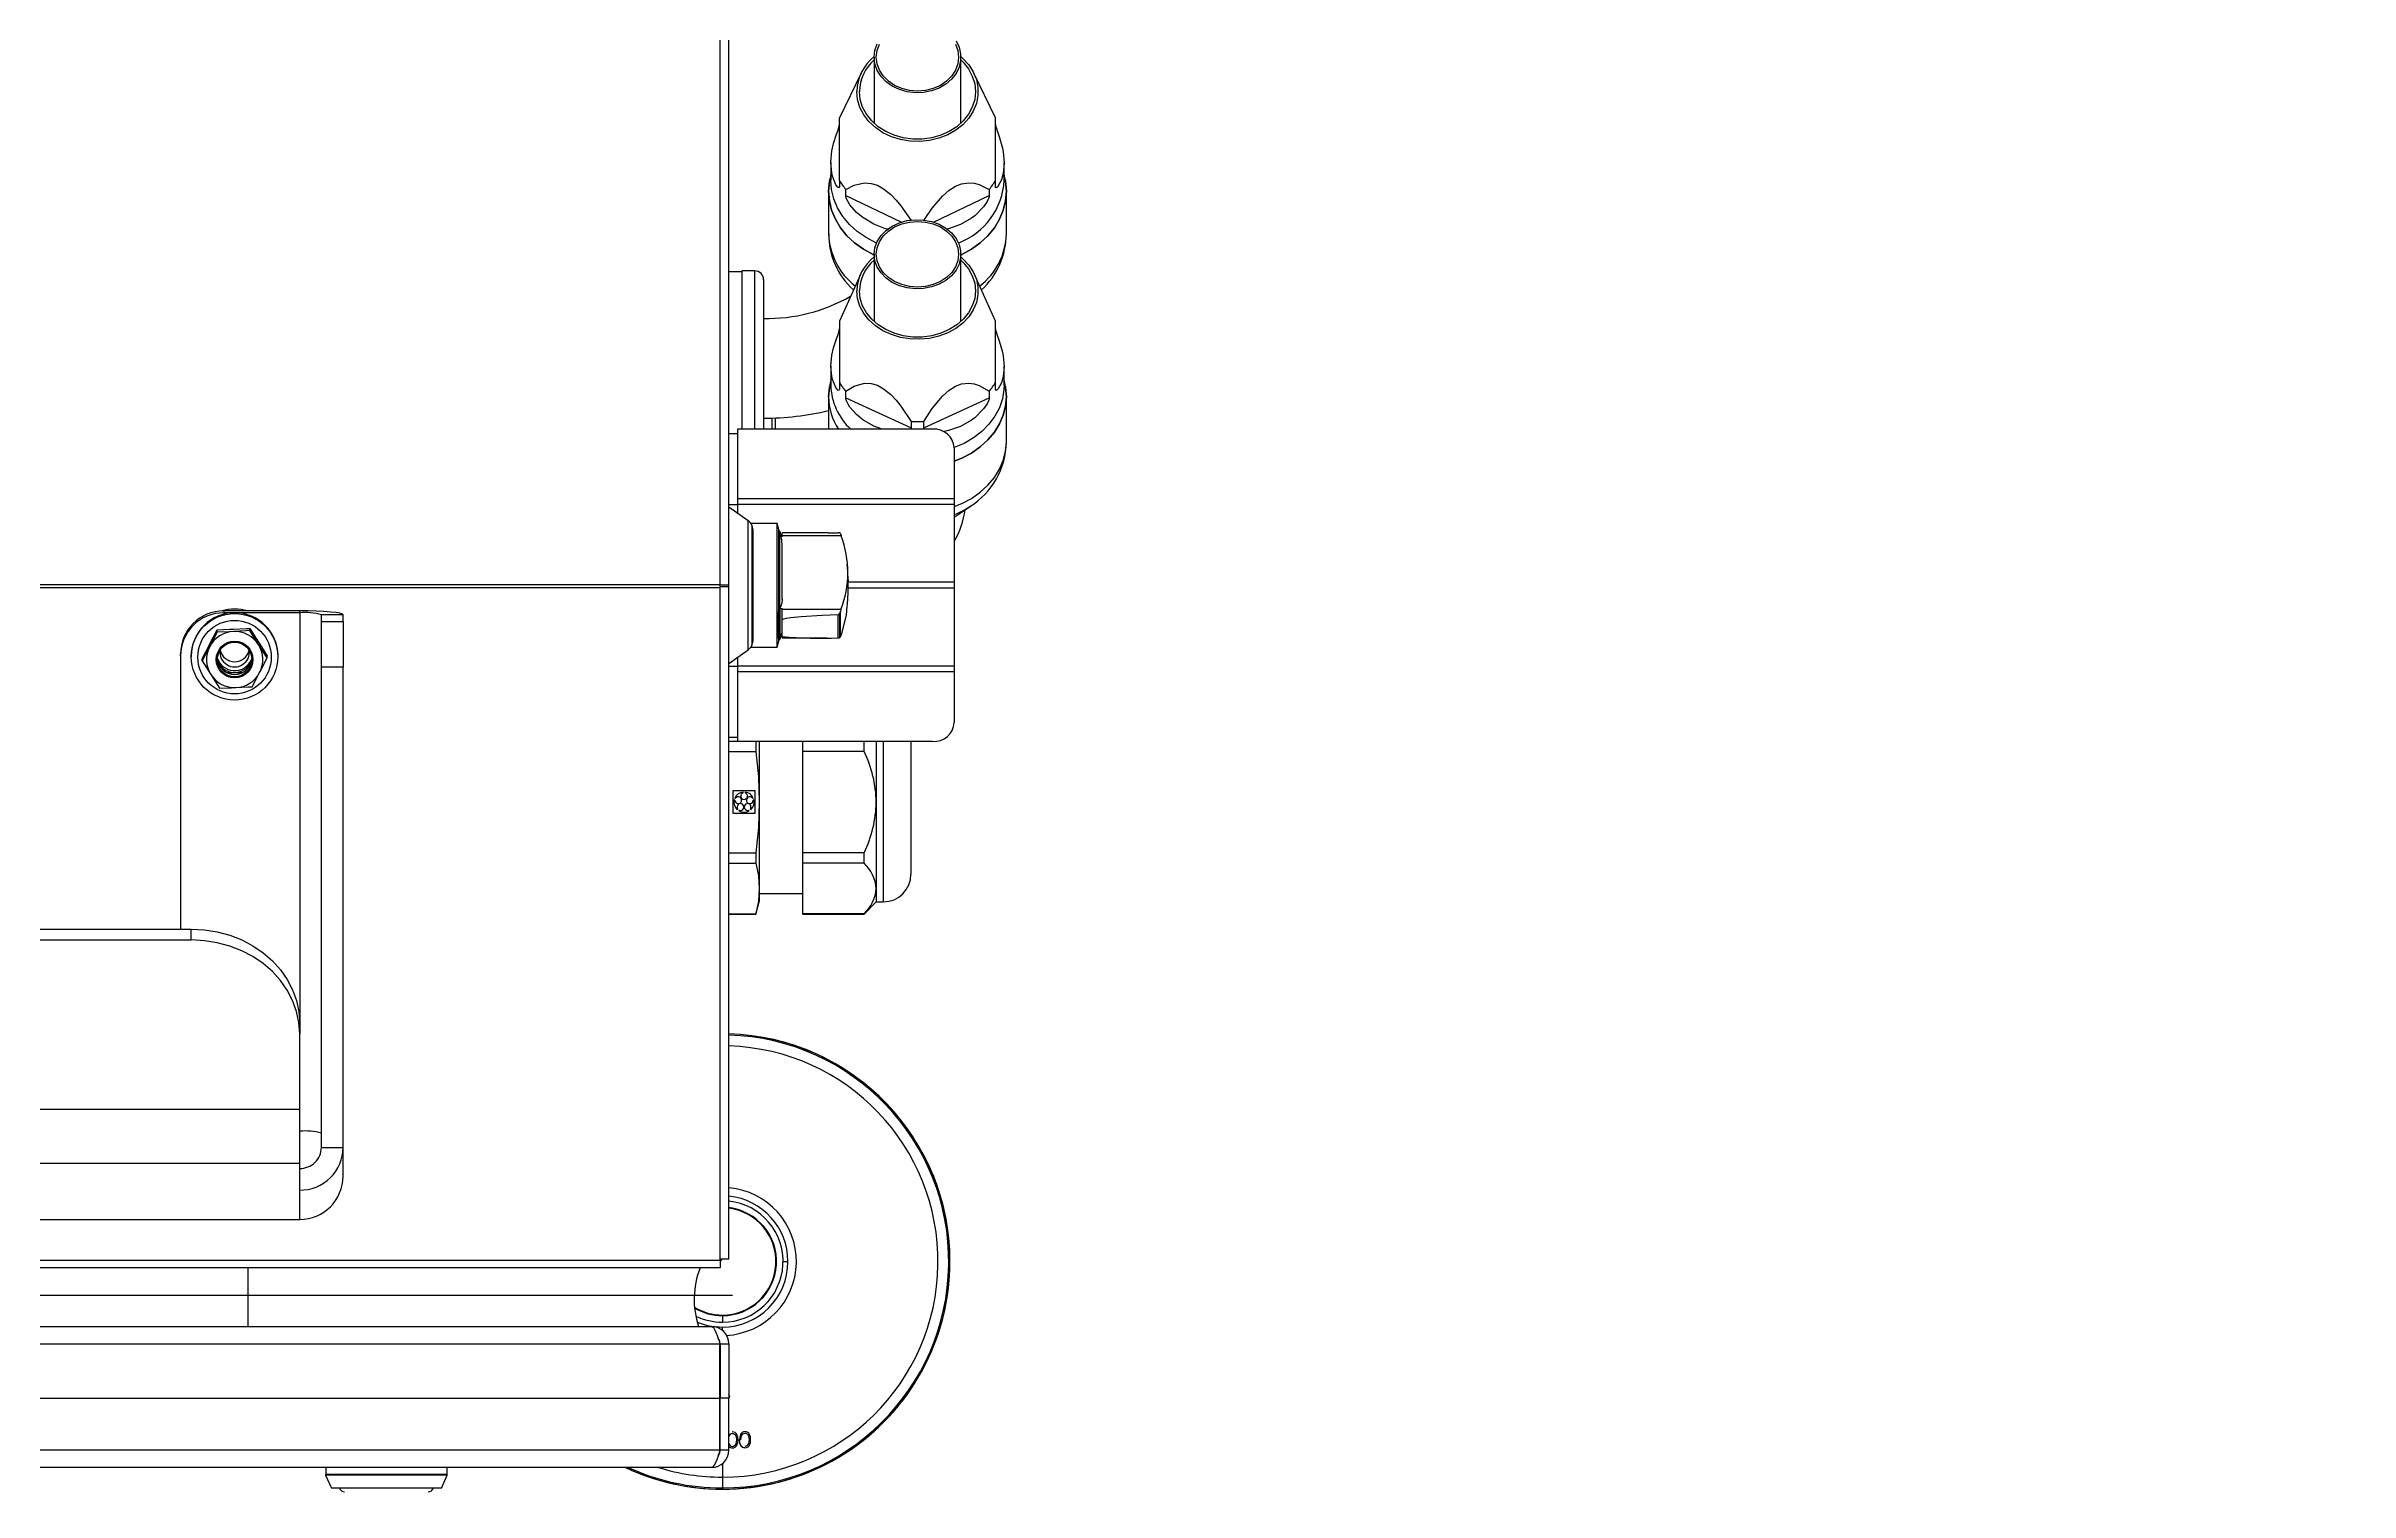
# Model space of a CAD drawing. Header units: inches. Extents: x -955375 to 106222, y -96450 to 64845.
# Drawn here: x 25406 to 25950, y 49375 to 49716 of the extents above; entities that cross this region are included whole.
import ezdxf

# ---------------------------------------------------------------- set-up
doc = ezdxf.new("R2010")
doc.units = ezdxf.units.IN
doc.header["$MEASUREMENT"] = 0
doc.linetypes.add('CONTINUA', pattern=[0])
doc.layers.add('ACHUTECH', color=24, linetype='Continuous', lineweight=18)
doc.layers.add('DIBUJO', color=2, linetype='Continuous')
doc.styles.get("Standard").update_dxf_attribs({"font": 'isocp2.shx'})
doc.dimstyles.new('SUPERPEQUEÑA', dxfattribs={"dimtxt": 0.1, "dimasz": 0.05, "dimexe": 0.1, "dimexo": 0.15, "dimgap": 0.05, "dimtad": 1, "dimzin": 0, "dimdsep": 46, "dimtxsty": 'Standard', "dimblk1": 'CRUZZ', "dimblk2": 'CRUZZ', "dimsah": 1, "dimcen": 0.03, "dimse1": 1, "dimse2": 1, "dimclrd": 109, "dimclre": 4, "dimclrt": 173, "dimadec": 0, "dimazin": 0, "dimtfac": 1, "dimtix": 1, "dimtmove": 1, "dimatfit": 3, "dimldrblk": 'CRUZZ', "dimfxl": 1, "dimtolj": 1, "dimtzin": 0, "dimlwd": -1, "dimarcsym": 0})

# ---------------------------------------------------------------- blocks, each defined once
blk = doc.blocks.new('CRUZ')
at = {"layer": 'DIBUJO', "color": 7, "lineweight": -3}
for p, q in [((-0.2, 0), (0.2, 0)), ((0, 0.2), (0, -0.2))]:
    blk.add_line(p, q, dxfattribs=at)
at = {"layer": 'DIBUJO', "color": 7, "lineweight": -3, "const_width": 0.05}
blk.add_lwpolyline([(0, 0, 1), (0, 0, 1)], format="xyb", close=True, dxfattribs=at)
blk = doc.blocks.new('CRUZZ')
at = {"layer": 'DIBUJO', "color": 3, "xscale": 10, "yscale": 10, "zscale": 10}
blk.add_blockref('CRUZ', (0, 0), dxfattribs=at)
blk = doc.blocks.new('*D178')
at = {"layer": 'ACHUTECH', "color": 7, "ltscale": 500, "transparency": 16777216}
blk.add_line((6285.44, 60544.62), (93195.31, 60544.62), dxfattribs=at)
at = {"layer": 'Defpoints', "color": 0, "linetype": 'CONTINUA', "ltscale": 500, "transparency": 16777216}
for p in [(93195.36, 60544.62), (93195.36, 48341.76), (6285.39, 47809.89)]:
    blk.add_point(p, dxfattribs=at)
at = {"layer": 'ACHUTECH', "color": 7, "linetype": 'CONTINUA', "ltscale": 500, "transparency": 16777216, "xscale": 0.05, "yscale": 0.05, "zscale": 0.05, "rotation": 180}
blk.add_blockref('CRUZZ', (6285.39, 60544.62), dxfattribs=at)
at = {"layer": 'ACHUTECH', "color": 7, "linetype": 'CONTINUA', "ltscale": 500, "transparency": 16777216, "xscale": 0.05, "yscale": 0.05, "zscale": 0.05}
blk.add_blockref('CRUZZ', (93195.36, 60544.62), dxfattribs=at)
at = {"layer": 'ACHUTECH', "color": 7, "linetype": 'CONTINUA', "lineweight": 13, "ltscale": 500, "transparency": 16777216, "insert": (49740.37, 60544.71), "char_height": 0.15, "attachment_point": 5}
blk.add_mtext('\\A1;86909.97', dxfattribs=at)
blk = doc.blocks.new('*D185')
at = {"layer": 'ACHUTECH', "color": 7, "ltscale": 500, "transparency": 16777216}
blk.add_line((5118.65, 54499.15), (5118.65, 25409.93), dxfattribs=at)
at = {"layer": 'Defpoints', "color": 0, "linetype": 'CONTINUA', "ltscale": 500, "transparency": 16777216}
for p in [(26169.23, 54499.2), (5118.65, 25409.88), (6592.24, 25409.88)]:
    blk.add_point(p, dxfattribs=at)
at = {"layer": 'ACHUTECH', "color": 7, "linetype": 'CONTINUA', "ltscale": 500, "transparency": 16777216, "xscale": 0.05, "yscale": 0.05, "zscale": 0.05}
for p, rotation in [((5118.65, 54499.2), 90), ((5118.65, 25409.88), 270)]:
    blk.add_blockref('CRUZZ', p, dxfattribs=dict(at, rotation=rotation))
at = {"layer": 'ACHUTECH', "color": 7, "linetype": 'CONTINUA', "lineweight": 13, "ltscale": 500, "transparency": 16777216, "insert": (5118.56, 39954.54), "char_height": 0.15, "attachment_point": 5, "rotation": 90}
blk.add_mtext('\\A1;29089.32', dxfattribs=at)

msp = doc.modelspace()

# ---------------------------------------------------------------- linework, layer by layer
at = {"color": 7, "linetype": 'Continuous', "lineweight": 25}
for p, q in [((25565.356, 49588.931), (25565.356, 49745.68)), ((25567.402, 49588.753), (25567.402, 49745.502)), ((25601.667, 49713.321), (25601.667, 49697.718)), ((25622.124, 49697.718), (25622.124, 49713.321)), ((25598.597, 49709.575), (25593.478, 49699.016)), ((25630.312, 49699.016), (25625.194, 49709.575)), ((25593.484, 49684.225), (25593.484, 49699.033)), ((25630.306, 49684.225), (25630.306, 49699.033)), ((25591.439, 49685.688), (25591.202, 49684.496)), ((25591.439, 49688.48), (25591.439, 49684.319)), ((25632.352, 49684.319), (25632.352, 49688.48)), ((25632.588, 49684.496), (25632.352, 49685.688)), ((25590.927, 49681.709), (25590.927, 49671.662)), ((25593.484, 49684.225), (25593.484, 49682.775)), ((25594.968, 49680.659), (25594.968, 49682.109)), ((25594.968, 49680.659), (25608.12, 49674.405)), ((25615.67, 49674.405), (25628.823, 49680.659)), ((25628.823, 49682.109), (25628.823, 49680.659)), ((25630.306, 49682.775), (25630.306, 49684.225)), ((25632.863, 49671.662), (25632.863, 49681.709)), ((25601.667, 49666.821), (25601.667, 49650.939)), ((25622.124, 49650.939), (25622.124, 49666.821)), ((25570.471, 49662.653), (25567.402, 49662.653)), ((25573.539, 49662.908), (25570.471, 49662.908)), ((25570.471, 49662.908), (25570.471, 49625.575)), ((25573.539, 49625.575), (25573.539, 49662.908)), ((25575.585, 49660.863), (25575.585, 49625.575)), ((25598.417, 49662.046), (25593.471, 49651.053)), ((25630.319, 49651.053), (25625.373, 49662.046)), ((25593.484, 49651.047), (25593.484, 49636.581)), ((25630.306, 49636.581), (25630.306, 49651.047)), ((25591.439, 49637.192), (25591.155, 49635.67)), ((25591.439, 49640.41), (25591.439, 49635.986)), ((25632.352, 49635.986), (25632.352, 49640.41)), ((25632.635, 49635.67), (25632.352, 49637.192)), ((25590.927, 49633.21), (25590.927, 49625.575)), ((25593.484, 49636.581), (25593.484, 49635.039)), ((25594.968, 49632.989), (25594.968, 49634.531)), ((25594.968, 49632.989), (25610.412, 49625.876)), ((25613.379, 49625.876), (25628.823, 49632.989)), ((25628.823, 49634.531), (25628.823, 49632.989)), ((25630.306, 49635.039), (25630.306, 49636.581)), ((25632.863, 49622.529), (25632.863, 49633.21)), ((25577.63, 49625.575), (25577.63, 49628.211)), ((25578.398, 49625.575), (25578.398, 49628.252)), ((25610.412, 49627.417), (25610.412, 49625.876)), ((25613.379, 49625.876), (25613.379, 49627.417)), ((25567.402, 49624.552), (25569.448, 49624.552)), ((25569.448, 49625.575), (25569.448, 49609.137)), ((25615.475, 49625.575), (25569.448, 49625.575)), ((25620.589, 49621.146), (25620.589, 49609.137)), ((25567.402, 49607.801), (25569.448, 49607.801)), ((25571.937, 49603.988), (25567.402, 49607.164)), ((25620.589, 49609.137), (25569.448, 49609.137)), ((25569.448, 49609.137), (25569.448, 49607.801)), ((25620.589, 49607.801), (25569.448, 49607.801)), ((25569.448, 49607.801), (25569.448, 49605.732)), ((25620.589, 49609.137), (25620.589, 49607.801)), ((25620.589, 49607.801), (25620.589, 49589.463)), ((25620.589, 49604.838), (25624.542, 49607.501)), ((25624.542, 49607.501), (25624.303, 49607.343)), ((25571.937, 49573.518), (25571.937, 49603.988)), ((25578.792, 49603.328), (25572.587, 49603.328)), ((25572.801, 49602.946), (25572.801, 49574.56)), ((25572.806, 49602.936), (25572.801, 49602.936)), ((25572.806, 49602.936), (25572.806, 49574.57)), ((25573.028, 49601.894), (25573.028, 49575.612)), ((25579.216, 49601.907), (25578.792, 49603.328)), ((25578.792, 49574.178), (25578.792, 49603.328)), ((25579.216, 49583.011), (25579.216, 49601.907)), ((25579.451, 49601.513), (25579.216, 49601.513)), ((25579.451, 49575.993), (25579.451, 49601.513)), ((25579.966, 49600.264), (25579.758, 49600.264)), ((25590.837, 49601.153), (25579.966, 49601.153)), ((25579.966, 49600.402), (25579.966, 49601.153)), ((25579.966, 49600.402), (25579.966, 49600.264)), ((25593.903, 49600.402), (25579.966, 49600.402)), ((25590.837, 49601.143), (25593.184, 49601.149)), ((25593.589, 49601.086), (25593.71, 49600.917)), ((25579.963, 49585.428), (25579.963, 49598.076)), ((24804.37, 49588.931), (25565.356, 49588.931)), ((24804.37, 49588.218), (25565.356, 49588.218)), ((25565.356, 49588.218), (25565.356, 49588.931)), ((25567.402, 49588.753), (25565.356, 49588.753)), ((25567.402, 49588.396), (25565.356, 49588.396)), ((25565.356, 49429.602), (25565.356, 49588.218)), ((25567.402, 49588.396), (25567.402, 49588.753)), ((25567.402, 49429.78), (25567.402, 49588.396)), ((25620.589, 49589.463), (25595.559, 49589.463)), ((25620.589, 49588.043), (25595.559, 49588.043)), ((25620.589, 49589.463), (25620.589, 49588.043)), ((25620.589, 49588.043), (25620.589, 49569.705)), ((25448.242, 49582.71), (25448.242, 49582.265)), ((25466.142, 49582.71), (25448.242, 49582.71)), ((25466.142, 49582.265), (25466.142, 49582.71)), ((25579.216, 49583.248), (25579.22, 49583.248)), ((25579.22, 49583.014), (25579.216, 49583.014)), ((25579.22, 49583.014), (25579.22, 49583.248)), ((25579.22, 49583.014), (25579.22, 49583.012)), ((25579.22, 49576.926), (25579.22, 49583.012)), ((25579.451, 49583.248), (25579.966, 49583.248)), ((25579.966, 49583.248), (25579.966, 49583.014)), ((25593.845, 49583.014), (25579.966, 49583.014)), ((25579.966, 49580.675), (25579.966, 49583.014)), ((25593.71, 49582.573), (25593.589, 49582.159)), ((25593.845, 49583.014), (25593.71, 49582.573)), ((25593.71, 49576.59), (25593.71, 49582.573)), ((25446.68, 49577.733), (25444.905, 49574.291)), ((25446.68, 49577.733), (25446.68, 49578.209)), ((25466.142, 49582.265), (25448.242, 49582.265)), ((25454.35, 49578.061), (25454.35, 49578.537)), ((25454.35, 49578.537), (25456.409, 49575.362)), ((25466.142, 49582.265), (25466.142, 49485.505)), ((25476.37, 49581.819), (25471.256, 49581.819)), ((25471.256, 49580.179), (25471.256, 49581.819)), ((25471.256, 49580.179), (25476.37, 49580.179)), ((25471.256, 49569.44), (25471.256, 49580.179)), ((25476.37, 49580.179), (25476.37, 49581.819)), ((25476.37, 49580.179), (25476.37, 49569.44)), ((25578.797, 49576.665), (25578.797, 49580.637)), ((25578.801, 49580.637), (25578.797, 49580.637)), ((25579.216, 49575.599), (25579.216, 49576.926)), ((25579.966, 49577.242), (25579.451, 49577.242)), ((25579.966, 49576.639), (25579.966, 49580.675)), ((25593.184, 49576.358), (25593.184, 49581.796)), ((25593.589, 49576.42), (25593.589, 49582.159)), ((25438.014, 49572.075), (25438.014, 49572.521)), ((25438.014, 49572.075), (25438.014, 49507.65)), ((25440.571, 49572.075), (25440.571, 49571.885)), ((25443.129, 49571.429), (25444.905, 49574.871)), ((25458.469, 49571.607), (25456.409, 49574.782)), ((25458.469, 49571.607), (25458.469, 49572.083)), ((25461.028, 49571.885), (25461.028, 49572.075)), ((25567.402, 49570.342), (25571.937, 49573.518)), ((25569.448, 49571.774), (25569.448, 49569.705)), ((25572.587, 49574.178), (25578.792, 49574.178)), ((25572.801, 49574.57), (25572.806, 49574.57)), ((25578.792, 49574.178), (25579.216, 49575.599)), ((25578.801, 49576.665), (25578.797, 49576.665)), ((25579.216, 49575.993), (25579.451, 49575.993)), ((25579.966, 49576.353), (25579.966, 49576.639)), ((25579.966, 49576.353), (25590.608, 49576.353)), ((25593.589, 49576.42), (25593.71, 49576.59)), ((25443.129, 49570.953), (25443.129, 49571.429)), ((25443.129, 49570.953), (25445.189, 49567.674)), ((25448.878, 49568.19), (25452.72, 49568.19)), ((25454.919, 49564.827), (25456.694, 49568.165)), ((25471.256, 49456.16), (25471.256, 49569.44)), ((25476.37, 49569.44), (25471.256, 49569.44)), ((25476.37, 49456.16), (25476.37, 49569.44)), ((25567.402, 49569.705), (25569.448, 49569.705)), ((25620.589, 49569.705), (25569.448, 49569.705)), ((25569.448, 49569.705), (25569.448, 49568.37)), ((25620.589, 49568.37), (25569.448, 49568.37)), ((25569.448, 49568.37), (25569.448, 49551.931)), ((25620.589, 49569.705), (25620.589, 49568.37)), ((25620.589, 49568.37), (25620.589, 49556.36)), ((25567.402, 49552.954), (25569.448, 49552.954)), ((25567.402, 49552.007), (25569.448, 49552.007)), ((25615.475, 49551.931), (25569.448, 49551.931)), ((25573.795, 49552.007), (25573.795, 49549.568)), ((25574.562, 49551.931), (25574.562, 49537.611)), ((25584.79, 49552.007), (25584.79, 49549.568)), ((25599.315, 49549.568), (25599.315, 49552.007)), ((25602.179, 49551.931), (25602.179, 49537.611)), ((25603.815, 49551.931), (25603.815, 49514.086)), ((25610.361, 49551.931), (25610.361, 49520.632)), ((25567.402, 49549.568), (25573.795, 49549.568)), ((25584.79, 49549.568), (25584.79, 49525.655)), ((25599.315, 49549.568), (25584.79, 49549.568)), ((25568.357, 49540.237), (25568.357, 49534.986)), ((25573.607, 49540.237), (25568.357, 49540.237)), ((25570.743, 49539.802), (25570.743, 49539.986)), ((25571.221, 49539.986), (25571.221, 49539.802)), ((25573.607, 49534.986), (25573.607, 49540.237)), ((25568.357, 49534.986), (25573.607, 49534.986)), ((25568.825, 49538.062), (25568.65, 49538.118)), ((25568.797, 49538.572), (25568.972, 49538.515)), ((25569.393, 49535.831), (25569.501, 49535.979)), ((25569.887, 49535.699), (25569.779, 49535.55)), ((25572.185, 49535.55), (25572.077, 49535.699)), ((25572.463, 49535.979), (25572.571, 49535.831)), ((25572.992, 49538.515), (25573.167, 49538.572)), ((25573.314, 49538.118), (25573.139, 49538.062)), ((25574.562, 49537.611), (25574.562, 49517.238)), ((25602.179, 49537.611), (25602.179, 49517.238)), ((25567.402, 49525.655), (25573.795, 49525.655)), ((25567.402, 49523.216), (25573.795, 49523.216)), ((25573.795, 49525.655), (25573.795, 49523.216)), ((25599.315, 49525.655), (25584.79, 49525.655)), ((25584.79, 49525.655), (25584.79, 49523.216)), ((25599.315, 49523.216), (25584.79, 49523.216)), ((25584.79, 49523.216), (25584.79, 49511.26)), ((25599.315, 49523.216), (25599.315, 49525.655)), ((25574.562, 49517.238), (25574.562, 49514.086)), ((25602.179, 49517.238), (25602.179, 49514.086)), ((25573.795, 49511.222), (25574.562, 49514.086)), ((25574.562, 49516.03), (25584.79, 49516.03)), ((25599.315, 49511.222), (25602.179, 49514.086)), ((25602.179, 49514.086), (25603.815, 49514.086)), ((25395.055, 49507.65), (25440.571, 49507.65)), ((25406.306, 49507.674), (25406.306, 49507.65)), ((25440.571, 49505.092), (25440.571, 49507.65)), ((25567.402, 49511.26), (25573.795, 49511.26)), ((25567.402, 49511.222), (25573.795, 49511.222)), ((25573.795, 49511.26), (25573.795, 49511.222)), ((25599.315, 49511.26), (25584.79, 49511.26)), ((25584.79, 49511.26), (25584.79, 49511.222)), ((25584.79, 49511.222), (25599.315, 49511.222)), ((25599.315, 49511.222), (25599.315, 49511.26)), ((25395.055, 49505.092), (25440.571, 49505.092)), ((25466.142, 49485.505), (25466.142, 49482.948)), ((25466.142, 49465.199), (25466.142, 49482.948)), ((25395.055, 49465.199), (25466.142, 49465.199)), ((25466.142, 49452.449), (25466.142, 49465.199)), ((25395.055, 49452.449), (25466.142, 49452.449)), ((25466.142, 49446.114), (25466.142, 49452.449)), ((25471.256, 49456.16), (25476.37, 49456.16)), ((25476.37, 49449.407), (25476.37, 49456.16)), ((25466.142, 49439.155), (25466.142, 49446.114)), ((25397.101, 49439.155), (25466.142, 49439.155)), ((25565.356, 49427.735), (24804.37, 49427.735)), ((25344.942, 49429.602), (25565.356, 49429.602)), ((25453.868, 49427.735), (25453.868, 49413.926)), ((25567.402, 49429.78), (25565.356, 49429.78)), ((25565.356, 49429.602), (25565.356, 49427.735)), ((25580.187, 49429.269), (25581.338, 49429.269)), ((24806.416, 49413.926), (25563.311, 49413.926)), ((25565.868, 49416.483), (25565.868, 49414.949)), ((24804.442, 49409.835), (25565.284, 49409.835)), ((25565.284, 49397.05), (25565.284, 49409.835)), ((25565.356, 49409.835), (25567.402, 49409.835)), ((25565.356, 49409.835), (25565.356, 49397.05)), ((25565.868, 49412.973), (25565.868, 49413.799)), ((25567.402, 49409.835), (25567.402, 49397.05)), ((25565.356, 49400.116), (25565.284, 49399.959)), ((25565.284, 49399.589), (25565.356, 49399.747)), ((25567.633, 49397.381), (25567.402, 49397.885)), ((24804.442, 49397.05), (25565.284, 49397.05)), ((25565.356, 49397.524), (25565.284, 49397.524)), ((25565.284, 49397.381), (25565.356, 49397.381)), ((25565.284, 49384.776), (25565.284, 49397.05)), ((25567.402, 49397.05), (25565.356, 49397.05)), ((25565.356, 49384.776), (25565.356, 49397.05)), ((25567.402, 49397.381), (25567.633, 49397.381)), ((25567.402, 49384.776), (25567.402, 49397.05)), ((25565.356, 49386.943), (25565.284, 49386.943)), ((25569.205, 49387.192), (25569.058, 49386.284)), ((25572.191, 49387.239), (25572.044, 49386.329)), ((25565.284, 49384.776), (24804.442, 49384.776)), ((25565.284, 49386.574), (25565.356, 49386.574)), ((25567.402, 49384.776), (25565.356, 49384.776)), ((25565.868, 49381.605), (25565.868, 49378.406)), ((25563.311, 49380.684), (24806.416, 49380.684)), ((25472.228, 49379.048), (25472.228, 49378.843)), ((25472.252, 49379.048), (25472.228, 49379.048)), ((25472.228, 49378.843), (25473.635, 49375.826)), ((25500.969, 49378.843), (25472.228, 49378.843)), ((25500.969, 49379.048), (25472.252, 49379.048)), ((25472.279, 49380.684), (25472.279, 49379.048)), ((25499.562, 49375.826), (25473.635, 49375.826)), ((25499.562, 49375.826), (25500.969, 49378.843)), ((25500.918, 49379.048), (25500.918, 49380.684)), ((25500.969, 49378.843), (25500.969, 49379.048)), ((25565.868, 49378.406), (25565.868, 49375.853)), ((25565.868, 49375.853), (25565.868, 49375.57))]:
    msp.add_line(p, q, dxfattribs=at)
at = {"color": 9, "linetype": 'Continuous', "lineweight": 25}
msp.add_line((24793.221, 49421.342), (25568.265, 49421.342), dxfattribs=at)
at = {"color": 7, "linetype": 'Continuous', "lineweight": 25, "flags": 128}
for points in [[(25622.122, 49713.456), (25622.614, 49713.022), (25623.998, 49711.505), (25625.069, 49709.824), (25625.799, 49708.023), (25626.168, 49706.15), (25626.168, 49704.252), (25625.799, 49702.378), (25625.069, 49700.578), (25623.998, 49698.897), (25622.614, 49697.38), (25620.952, 49696.065), (25619.055, 49694.987), (25616.973, 49694.173), (25614.76, 49693.645), (25612.472, 49693.416), (25610.169, 49693.492), (25607.911, 49693.872), (25605.757, 49694.545), (25603.761, 49695.494), (25601.976, 49696.695), (25600.448, 49698.115), (25599.216, 49699.72), (25598.313, 49701.466), (25597.761, 49703.309), (25597.576, 49705.201), (25597.576, 49705.201)], [(25620.987, 49717.182), (25621.709, 49715.695), (25622.077, 49714.122), (25622.077, 49712.521), (25621.709, 49710.948), (25620.987, 49709.461), (25619.935, 49708.114), (25618.593, 49706.955), (25617.009, 49706.026), (25615.241, 49705.36), (25613.351, 49704.983), (25611.409, 49704.906), (25609.484, 49705.134), (25607.646, 49705.658), (25605.962, 49706.459), (25604.493, 49707.508), (25603.291, 49708.767), (25602.4, 49710.19), (25601.852, 49711.727), (25601.667, 49713.321)], [(25601.667, 49713.321), (25601.852, 49714.916), (25602.4, 49716.453)], [(25602.178, 49713.321), (25602.365, 49714.883), (25602.918, 49716.384)], [(25620.872, 49716.384), (25621.425, 49714.883), (25621.612, 49713.321), (25621.425, 49711.76), (25620.872, 49710.259), (25619.975, 49708.875), (25618.766, 49707.662), (25617.294, 49706.667), (25615.614, 49705.927), (25613.791, 49705.472), (25611.895, 49705.318), (25610, 49705.472), (25608.177, 49705.927), (25606.497, 49706.667), (25605.024, 49707.662), (25603.816, 49708.875), (25602.918, 49710.259), (25602.365, 49711.76), (25602.178, 49713.321)], [(25622.124, 49712.684), (25622.691, 49712.122), (25623.927, 49710.564), (25624.834, 49708.86), (25625.389, 49707.056), (25625.576, 49705.201), (25625.389, 49703.346), (25624.834, 49701.542), (25623.927, 49699.838), (25622.691, 49698.28), (25621.161, 49696.911), (25619.378, 49695.768), (25617.391, 49694.882), (25615.254, 49694.278), (25613.025, 49693.972), (25610.766, 49693.972), (25608.537, 49694.278), (25606.4, 49694.882), (25604.413, 49695.768), (25602.63, 49696.911), (25601.1, 49698.28), (25599.864, 49699.838), (25598.956, 49701.542), (25598.401, 49703.346), (25598.215, 49705.201)], [(25593.484, 49682.775), (25593.448, 49682.57), (25593.351, 49682.499), (25593.114, 49682.613), (25592.643, 49683.226), (25591.835, 49685.275), (25591.658, 49686.065), (25591.439, 49688.544), (25591.696, 49691.201), (25592.109, 49692.948), (25592.822, 49695.132), (25593.099, 49695.924), (25593.348, 49696.714), (25593.452, 49697.156), (25593.484, 49697.464)], [(25630.306, 49697.464), (25630.343, 49697.133), (25630.44, 49696.725), (25630.676, 49695.971), (25631.147, 49694.619), (25631.955, 49691.878), (25632.132, 49690.992), (25632.352, 49688.414), (25632.095, 49685.876), (25631.681, 49684.389), (25630.968, 49682.948), (25630.692, 49682.627), (25630.443, 49682.499), (25630.339, 49682.578), (25630.306, 49682.775)], [(25590.927, 49681.709), (25591.107, 49683.963), (25591.202, 49684.496)], [(25591.202, 49684.496), (25591.107, 49683.963), (25590.927, 49681.709)], [(25601.667, 49666.633), (25601.411, 49666.753), (25599.131, 49668.008), (25597.069, 49669.497), (25595.26, 49671.196), (25593.736, 49673.074), (25592.523, 49675.1), (25591.642, 49677.239), (25591.107, 49679.455), (25590.927, 49681.709)], [(25590.927, 49681.709), (25591.107, 49679.455), (25591.642, 49677.239), (25592.523, 49675.1), (25593.736, 49673.074), (25595.26, 49671.196), (25597.069, 49669.497), (25599.131, 49668.008), (25601.411, 49666.753), (25601.667, 49666.633)], [(25602.222, 49669.473), (25602.064, 49669.543), (25599.761, 49670.755), (25597.674, 49672.208), (25595.841, 49673.877), (25594.294, 49675.733), (25593.062, 49677.742), (25592.165, 49679.868), (25591.621, 49682.074), (25591.439, 49684.319)], [(25594.968, 49682.109), (25596.937, 49683.159), (25599.407, 49683.684), (25600.995, 49683.556), (25602.435, 49683.097), (25603.91, 49682.281), (25605.571, 49680.948), (25606.869, 49679.614), (25608.004, 49678.242), (25610.412, 49674.765)], [(25604.97, 49672.71), (25604.367, 49672.862), (25601.562, 49673.933), (25598.996, 49675.461), (25597.503, 49676.695), (25595.954, 49678.481), (25595.506, 49679.192), (25595.148, 49679.93), (25595.01, 49680.356), (25594.968, 49680.659)], [(25613.379, 49674.765), (25615.348, 49677.687), (25617.818, 49680.562), (25619.406, 49681.945), (25620.846, 49682.854), (25622.321, 49683.442), (25623.982, 49683.689), (25625.28, 49683.589), (25626.415, 49683.296), (25628.823, 49682.109)], [(25628.823, 49680.659), (25628.775, 49680.333), (25628.646, 49679.941), (25628.308, 49679.235), (25627.511, 49678.038), (25625.397, 49675.919), (25624.604, 49675.325), (25622.016, 49673.832), (25619.196, 49672.799), (25618.798, 49672.719)], [(25632.588, 49684.496), (25632.684, 49683.963), (25632.863, 49681.709), (25632.684, 49679.455), (25632.149, 49677.239), (25631.267, 49675.1), (25630.054, 49673.074), (25628.53, 49671.196), (25626.722, 49669.497), (25624.66, 49668.008), (25622.379, 49666.753), (25622.124, 49666.633)], [(25622.124, 49666.633), (25622.379, 49666.753), (25624.66, 49668.008), (25626.722, 49669.497), (25628.53, 49671.196), (25630.054, 49673.074), (25631.267, 49675.1), (25632.149, 49677.239), (25632.684, 49679.455), (25632.863, 49681.709), (25632.684, 49683.963), (25632.588, 49684.496)], [(25601.667, 49666.821), (25601.852, 49668.365), (25602.4, 49669.854), (25603.291, 49671.232), (25604.493, 49672.452), (25605.962, 49673.468), (25607.646, 49674.243), (25609.484, 49674.751), (25611.409, 49674.972), (25613.351, 49674.898), (25615.241, 49674.532), (25617.009, 49673.888), (25618.593, 49672.988), (25619.935, 49671.865), (25620.987, 49670.56), (25621.709, 49669.12), (25622.077, 49667.597), (25622.077, 49666.045), (25621.709, 49664.522), (25620.987, 49663.082), (25619.935, 49661.777), (25618.593, 49660.654), (25617.009, 49659.754), (25615.241, 49659.11), (25613.351, 49658.744), (25611.409, 49658.67), (25609.484, 49658.891), (25607.646, 49659.398), (25605.962, 49660.174), (25604.493, 49661.19), (25603.291, 49662.409), (25602.4, 49663.788), (25601.852, 49665.277), (25601.667, 49666.821)], [(25602.178, 49666.821), (25602.365, 49668.333), (25602.918, 49669.787), (25603.816, 49671.128), (25605.024, 49672.302), (25606.497, 49673.266), (25608.177, 49673.983), (25610, 49674.424), (25611.895, 49674.573), (25613.791, 49674.424), (25615.614, 49673.983), (25617.294, 49673.266), (25618.766, 49672.302), (25619.975, 49671.128), (25620.872, 49669.787), (25621.425, 49668.333), (25621.612, 49666.821), (25621.425, 49665.309), (25620.872, 49663.854), (25619.975, 49662.514), (25618.766, 49661.339), (25617.294, 49660.375), (25615.614, 49659.659), (25613.791, 49659.218), (25611.895, 49659.069), (25610, 49659.218), (25608.177, 49659.659), (25606.497, 49660.375), (25605.024, 49661.339), (25603.816, 49662.514), (25602.918, 49663.854), (25602.365, 49665.309), (25602.178, 49666.821)], [(25622.124, 49666.182), (25622.614, 49665.763), (25623.998, 49664.293), (25625.069, 49662.665), (25625.799, 49660.921), (25626.168, 49659.106), (25626.168, 49657.268), (25625.799, 49655.453), (25625.069, 49653.709), (25623.998, 49652.081), (25622.614, 49650.611), (25620.952, 49649.338), (25619.055, 49648.293), (25616.973, 49647.505), (25614.76, 49646.994), (25612.472, 49646.772), (25610.169, 49646.846), (25607.911, 49647.214), (25605.757, 49647.866), (25603.761, 49648.785), (25601.976, 49649.948), (25600.448, 49651.324), (25599.216, 49652.878), (25598.313, 49654.569), (25597.761, 49656.354), (25597.576, 49658.187), (25597.576, 49658.187)], [(25622.124, 49665.435), (25622.691, 49664.891), (25623.927, 49663.381), (25624.834, 49661.731), (25625.389, 49659.983), (25625.576, 49658.187), (25625.389, 49656.391), (25624.834, 49654.643), (25623.927, 49652.992), (25622.691, 49651.483), (25621.161, 49650.157), (25619.378, 49649.05), (25617.391, 49648.192), (25615.254, 49647.607), (25613.025, 49647.31), (25610.766, 49647.31), (25608.537, 49647.607), (25606.4, 49648.192), (25604.413, 49649.05), (25602.63, 49650.157), (25601.1, 49651.483), (25599.864, 49652.992), (25598.956, 49654.643), (25598.401, 49656.391), (25598.215, 49658.187)], [(25593.484, 49635.039), (25593.448, 49634.814), (25593.351, 49634.723), (25593.114, 49634.803), (25592.643, 49635.363), (25591.835, 49637.315), (25591.658, 49638.075), (25591.439, 49640.472), (25591.696, 49643.05), (25592.109, 49644.755), (25592.822, 49646.905), (25593.099, 49647.694), (25593.348, 49648.491), (25593.452, 49648.944), (25593.484, 49649.266)], [(25630.306, 49649.266), (25630.343, 49648.92), (25630.44, 49648.503), (25630.676, 49647.741), (25631.147, 49646.398), (25631.955, 49643.71), (25632.132, 49642.847), (25632.352, 49640.345), (25632.095, 49637.892), (25631.681, 49636.465), (25630.968, 49635.104), (25630.692, 49634.815), (25630.443, 49634.723), (25630.339, 49634.824), (25630.306, 49635.039)], [(25590.927, 49633.21), (25591.107, 49635.394), (25591.155, 49635.67)], [(25591.155, 49635.67), (25591.107, 49635.394), (25590.927, 49633.21)], [(25594.968, 49634.531), (25596.937, 49635.735), (25599.407, 49636.405), (25600.995, 49636.341), (25602.435, 49635.917), (25603.91, 49635.116), (25605.571, 49633.774), (25606.869, 49632.413), (25608.004, 49631.006), (25610.412, 49627.417)], [(25603.583, 49625.575), (25601.562, 49626.319), (25598.996, 49627.805), (25597.503, 49629.012), (25595.954, 49630.778), (25595.506, 49631.488), (25595.148, 49632.235), (25595.01, 49632.671), (25594.968, 49632.989)], [(25613.379, 49627.417), (25615.348, 49630.436), (25617.818, 49633.381), (25619.406, 49634.78), (25620.846, 49635.682), (25622.321, 49636.24), (25623.982, 49636.428), (25625.28, 49636.263), (25626.415, 49635.901), (25628.823, 49634.531)], [(25628.823, 49632.989), (25628.775, 49632.648), (25628.646, 49632.246), (25628.308, 49631.531), (25627.511, 49630.337), (25625.397, 49628.252), (25624.604, 49627.672), (25622.016, 49626.221), (25619.196, 49625.226), (25617.864, 49624.975)], [(25632.352, 49635.986), (25632.306, 49634.896), (25631.942, 49632.735), (25631.22, 49630.632), (25630.153, 49628.625), (25628.761, 49626.749), (25627.067, 49625.038), (25625.103, 49623.523), (25622.903, 49622.23), (25620.589, 49621.213)], [(25632.635, 49635.67), (25632.684, 49635.394), (25632.863, 49633.21), (25632.684, 49631.027), (25632.149, 49628.881), (25631.267, 49626.809), (25630.054, 49624.846), (25628.53, 49623.027), (25626.722, 49621.382), (25624.66, 49619.939), (25622.379, 49618.724), (25620.589, 49617.988)], [(25620.589, 49617.988), (25622.379, 49618.724), (25624.66, 49619.939), (25626.722, 49621.382), (25628.53, 49623.027), (25630.054, 49624.846), (25631.267, 49626.809), (25632.149, 49628.881), (25632.684, 49631.027), (25632.863, 49633.21), (25632.684, 49635.394), (25632.635, 49635.67)], [(25610.412, 49625.876), (25610.328, 49625.595), (25610.308, 49625.575)], [(25613.487, 49625.575), (25613.453, 49625.611), (25613.379, 49625.876)], [(25620.589, 49607.306), (25622.379, 49608.042), (25624.66, 49609.258), (25626.722, 49610.7), (25628.53, 49612.345), (25630.054, 49614.165), (25631.267, 49616.127), (25632.149, 49618.199), (25632.684, 49620.345), (25632.863, 49622.529)], [(25593.71, 49600.917), (25593.867, 49600.515), (25593.903, 49600.402)], [(25595.461, 49590.563), (25595.548, 49589.654), (25595.548, 49589.603)], [(25595.549, 49589.621), (25595.535, 49590.489), (25595.534, 49590.492)], [(25595.547, 49587.433), (25595.546, 49587.453), (25595.546, 49587.618), (25595.546, 49587.906), (25595.546, 49588.282), (25595.547, 49588.706), (25595.547, 49589.129), (25595.548, 49589.503), (25595.548, 49589.603)], [(25595.549, 49587.541), (25595.549, 49587.557), (25595.549, 49587.716), (25595.549, 49587.991), (25595.549, 49588.353), (25595.549, 49588.76), (25595.549, 49589.166), (25595.549, 49589.525), (25595.549, 49589.621)], [(25476.37, 49581.819), (25476.174, 49581.993), (25475.592, 49582.16), (25474.646, 49582.314), (25473.374, 49582.449), (25471.824, 49582.56), (25470.056, 49582.642), (25468.137, 49582.693), (25466.142, 49582.71)], [(25579.962, 49585.465), (25579.881, 49584.515), (25579.451, 49583.248)], [(25579.451, 49583.248), (25579.451, 49581.419), (25579.451, 49579.748), (25579.451, 49578.363), (25579.451, 49577.242)], [(25595.245, 49583.864), (25595.037, 49581.707), (25593.903, 49577.104)], [(25444.905, 49574.871), (25445.031, 49575.112), (25446.68, 49578.209)], [(25446.68, 49578.209), (25449.64, 49578.385), (25450.515, 49578.425)], [(25450.515, 49577.845), (25449.51, 49577.806), (25446.68, 49577.733)], [(25450.515, 49578.425), (25453.589, 49578.522), (25454.35, 49578.537)], [(25454.35, 49578.061), (25453.428, 49578), (25450.515, 49577.845)], [(25456.409, 49574.782), (25456.263, 49575.012), (25454.35, 49578.061)], [(25578.801, 49580.637), (25578.801, 49578.495), (25578.801, 49576.665)], [(25578.801, 49576.665), (25578.828, 49576.416), (25578.905, 49576.356), (25579.025, 49576.491), (25579.178, 49576.816), (25579.22, 49576.926)], [(25593.184, 49581.796), (25589.436, 49581.603), (25584.456, 49581.278), (25582.01, 49581.055), (25580.833, 49580.901), (25580.283, 49580.793), (25580.041, 49580.716), (25579.966, 49580.675)], [(25593.71, 49576.59), (25593.867, 49576.992), (25593.903, 49577.104)], [(25444.905, 49574.291), (25444.778, 49574.051), (25443.129, 49570.953)], [(25456.409, 49575.362), (25456.556, 49575.132), (25458.469, 49572.083)], [(25456.694, 49568.165), (25456.82, 49568.407), (25458.469, 49571.607)], [(25578.885, 49576.377), (25578.829, 49576.399), (25578.797, 49576.665)], [(25445.189, 49567.674), (25445.336, 49567.445), (25447.249, 49564.499)], [(25447.249, 49564.499), (25450.079, 49564.572), (25451.084, 49564.611)], [(25451.084, 49564.611), (25453.998, 49564.766), (25454.919, 49564.827)], [(25573.795, 49549.568), (25574.362, 49543.586), (25574.562, 49537.611)], [(25574.562, 49537.611), (25574.361, 49531.626), (25573.795, 49525.655)], [(25573.795, 49523.216), (25574.362, 49520.227), (25574.562, 49517.238)], [(25574.562, 49517.238), (25574.362, 49514.249), (25573.795, 49511.26)], [(25440.571, 49507.65), (25443.653, 49507.488), (25446.69, 49507.006), (25449.639, 49506.211), (25452.454, 49505.113), (25455.097, 49503.73), (25457.528, 49502.08), (25459.711, 49500.189), (25461.615, 49498.084), (25463.213, 49495.796), (25464.48, 49493.357), (25465.399, 49490.804), (25465.955, 49488.174), (25466.142, 49485.505)], [(25466.142, 49482.948), (25465.955, 49485.617), (25465.399, 49488.247), (25464.48, 49490.8), (25463.213, 49493.239), (25461.615, 49495.527), (25459.711, 49497.632), (25457.528, 49499.523), (25455.097, 49501.172), (25452.454, 49502.556), (25449.639, 49503.653), (25446.69, 49504.449), (25443.653, 49504.931), (25440.571, 49505.092)], [(25565.356, 49429.297), (25565.605, 49429.532), (25565.839, 49429.78)], [(25563.311, 49413.926), (25563.754, 49413.674), (25564.198, 49412.948), (25564.641, 49411.839), (25565.085, 49410.482), (25565.284, 49409.835)], [(25565.356, 49409.835), (25565.165, 49410.699), (25564.893, 49411.069)], [(25569.553, 49387.194), (25569.502, 49387.845), (25569.296, 49388.438), (25569.108, 49388.696), (25568.857, 49388.903), (25568.559, 49389.029), (25568.213, 49389.077)], [(25568.213, 49385.288), (25568.557, 49385.338), (25568.858, 49385.474), (25569.107, 49385.684), (25569.303, 49385.958), (25569.506, 49386.563), (25569.553, 49387.194)], [(25568.224, 49388.707), (25568.489, 49388.663), (25568.713, 49388.553), (25568.899, 49388.376), (25569.026, 49388.173), (25569.168, 49387.7), (25569.205, 49387.192)], [(25571.199, 49389.117), (25570.864, 49389.065), (25570.56, 49388.925), (25570.313, 49388.711), (25570.129, 49388.441), (25569.945, 49387.843), (25569.902, 49387.199)], [(25569.902, 49387.199), (25569.944, 49386.57), (25570.13, 49385.969), (25570.32, 49385.695), (25570.56, 49385.495), (25570.865, 49385.364), (25571.2, 49385.324)], [(25571.202, 49385.324), (25570.897, 49385.354), (25570.633, 49385.443), (25570.409, 49385.592), (25570.227, 49385.798), (25569.984, 49386.384), (25569.902, 49387.199)], [(25570.25, 49387.205), (25570.277, 49387.7), (25570.399, 49388.182), (25570.538, 49388.41), (25570.716, 49388.578), (25570.95, 49388.7), (25571.211, 49388.747)], [(25572.539, 49387.245), (25572.491, 49387.879), (25572.287, 49388.48), (25572.092, 49388.749), (25571.846, 49388.949), (25571.537, 49389.078), (25571.199, 49389.117)], [(25571.2, 49385.324), (25571.537, 49385.375), (25571.845, 49385.517), (25572.09, 49385.723), (25572.287, 49386.002), (25572.491, 49386.61), (25572.539, 49387.245)], [(25571.211, 49388.747), (25571.469, 49388.71), (25571.706, 49388.593), (25571.886, 49388.425), (25572.018, 49388.207), (25572.191, 49387.239)], [(25565.284, 49384.776), (25564.841, 49383.361), (25564.397, 49382.121), (25563.954, 49381.209), (25563.51, 49380.736), (25563.311, 49380.684)], [(25564.884, 49383.499), (25565.238, 49384.09), (25565.356, 49384.776)]]:
    msp.add_lwpolyline(points, dxfattribs=at)
at = {"color": 7, "linetype": 'Continuous', "lineweight": 25}
for centre, radius in [((25450.772, 49571.885), 10.201), ((25450.775, 49571.808), 8.67), ((25450.788, 49571.232), 4.336), ((25450.788, 49571.248), 4.08)]:
    msp.add_circle(centre, radius, dxfattribs=at)
for centre, radius, start, end in [((25608.493, 49704.931), 10.921, 128.67812, 178.58212), ((25608.577, 49704.958), 10.365, 131.81175, 178.65706), ((25607.63, 49692.563), 16.42, 210.51602, 219.54216), ((25615.557, 49685.178), 16.816, 290.94303, 357.07209), ((25616.16, 49692.563), 16.42, 320.45784, 329.48398), ((25607.189, 49672.186), 16.27, 181.84414, 232.12917), ((25608.502, 49671.519), 17.548, 179.57513, 228.16174), ((25616.902, 49672.033), 15.966, 307.35754, 358.66916), ((25614.888, 49671.724), 17.975, 312.34597, 359.80524), ((25608.049, 49657.872), 10.478, 127.52426, 178.27572), ((25608.145, 49657.903), 9.934, 130.69915, 178.36457), ((25573.539, 49660.863), 2.046, 0, 90), ((25576.296, 49691.741), 40.069, 268.98342, 299.63339), ((25605.059, 49633.321), 14.132, 180.44973, 213.23864), ((25606.098, 49636.34), 14.664, 181.38553, 227.23354), ((25607.074, 49644.854), 15.91, 211.33251, 220.45326), ((25616.716, 49644.854), 15.91, 319.54674, 328.66749), ((25575.258, 49697.442), 69.297, 270.27034, 283.06873), ((25611.895, 49653.002), 25.627, 266.68196, 273.31804), ((25615.795, 49620.777), 4.809, 4.40195, 93.81126), ((25614.779, 49622.744), 18.085, 301.65308, 359.31865), ((25612.972, 49624.809), 20.819, 291.46071, 302.97228), ((25600.82, 49610.077), 22.633, 330.86283, 351.12593), ((25570.471, 49601.894), 2.557, 24.30388, 55), ((25570.471, 49601.894), 2.557, 0, 24.05265), ((25568.164, 49598.076), 11.799, 0, 16.93664), ((25593.253, 49600.248), 0.903, 68.1306, 94.37267), ((25570.739, 49591.786), 24.715, 339.21136, 20.40192), ((25544.266, 49588.732), 51.299, 2.0501, 5.50538), ((25544.266, 49588.732), 51.299, 0.02383, 1.96431), ((25448.223, 49572.501), 10.209, 89.89099, 179.89057), ((25450.799, 49572.891), 10.265, 73.05337, 107.15166), ((25585.545, 49580.67), 6.749, 159.7033, 180.28595), ((25586.284, 49580.541), 7.484, 160.72322, 179.27064), ((25544.266, 49588.774), 51.299, 354.49957, 358.50281), ((25448.223, 49572.056), 10.209, 89.89099, 179.89057), ((25450.799, 49572.045), 10.228, 0.16799, 179.83201), ((25450.793, 49571.201), 6.65, 92.39949, 152.30872), ((25450.803, 49571.196), 6.655, 32.60356, 92.48126), ((25467.411, 49567.261), 15.057, 75.20406, 94.83381), ((25568.164, 49579.43), 11.799, 343.06336, 349.31313), ((25593.085, 49582.314), 0.528, 280.84566, 342.88206), ((25450.753, 49571.228), 6.602, 152.35578, 212.56881), ((25450.793, 49572.981), 4.344, 200.14447, 265.51242), ((25450.799, 49572.974), 3.476, 172.09924, 7.90076), ((25450.799, 49574.205), 3.48, 191.61163, 348.38837), ((25450.804, 49572.981), 4.346, 265.36961, 339.85512), ((25450.846, 49571.228), 6.602, 332.35578, 32.56881), ((25570.471, 49575.612), 2.557, 305, 335.69612), ((25570.471, 49575.612), 2.557, 335.94735, 0), ((25588.671, 49675.012), 98.758, 264.94344, 272.61923), ((25593.253, 49577.256), 0.901, 265.62937, 291.9343), ((25450.796, 49571.26), 6.655, 212.60356, 272.48126), ((25450.799, 49571.798), 4.092, 184.6075, 355.3925), ((25450.794, 49572.536), 4.346, 205.02944, 265.50701), ((25450.804, 49572.537), 4.347, 265.37664, 334.97131), ((25450.805, 49571.256), 6.65, 272.39949, 332.30872), ((25615.795, 49556.729), 4.809, 266.18874, 355.59805), ((25573.292, 49537.013), 28.893, 1.18638, 25.7547), ((25570.982, 49537.611), 2.387, 95.73917, 156.26083), ((25570.982, 49539.043), 0.796, 107.4576, 72.5424), ((25570.982, 49537.611), 2.387, 23.73917, 84.26083), ((25570.982, 49537.611), 2.387, 167.73917, 228.26083), ((25569.62, 49538.054), 0.796, 179.4576, 144.5424), ((25570.14, 49536.453), 0.796, 251.4576, 216.5424), ((25570.982, 49537.611), 2.387, 239.73917, 300.26083), ((25571.824, 49536.453), 0.796, 323.4576, 288.5424), ((25572.344, 49538.054), 0.796, 35.4576, 0.5424), ((25570.982, 49537.611), 2.387, 311.73917, 12.26083), ((25573.299, 49538.208), 28.886, 334.24233, 358.81659), ((25592.964, 49516.499), 9.245, 4.58872, 46.60666), ((25592.945, 49517.987), 9.264, 313.44027, 355.36435), ((25603.815, 49520.632), 6.546, 270, 0), ((25565.868, 49429.269), 53.699, 270, 88.36275), ((25565.868, 49429.269), 53.415, 270, 88.35407), ((25565.868, 49429.269), 50.863, 270, 88.27145), ((25565.868, 49429.269), 53.699, 0, 88.36275), ((25467.411, 49444.988), 15.057, 75.20406, 94.83381), ((25466.296, 49456.187), 10.075, 269.12538, 359.84338), ((25466.292, 49456.183), 4.964, 268.26582, 359.73446), ((25466.117, 49449.408), 10.253, 270.13866, 359.99338), ((25565.868, 49429.269), 17.456, 272.92874, 84.95773), ((25565.868, 49429.269), 14.32, 270, 83.84936), ((25565.868, 49429.269), 12.785, 270, 83.1079), ((25565.868, 49429.269), 12.64, 270, 83.0284), ((25565.868, 49429.269), 15.47, 0, 84.30835), ((25565.868, 49429.269), 53.699, 244.79123, 0), ((25579.668, 49420.337), 20.457, 158.79891, 198.2617), ((25565.868, 49429.269), 15.47, 270, 0), ((25565.868, 49429.269), 12.64, 238.67839, 270), ((25565.868, 49429.269), 12.785, 239.16339, 270), ((25565.868, 49429.269), 14.32, 244.01842, 270), ((25565.868, 49429.269), 15.47, 247.40379, 270), ((25563.311, 49409.835), 4.091, 0, 90), ((25568.237, 49387.855), 0.853, 90.54454, 168.34342), ((25563.311, 49384.776), 4.091, 270, 0), ((25568.181, 49386.459), 0.802, 193.88552, 273.1145), ((25568.183, 49386.395), 1.108, 225.1953, 271.55492), ((25568.198, 49386.561), 0.903, 271.67493, 342.17164), ((25571.176, 49386.604), 0.91, 272.21823, 342.42522), ((25476.728, 49376.198), 1.279, 196.91282, 270), ((25496.469, 49376.198), 1.279, 270, 343.08718), ((25565.868, 49429.269), 53.699, 244.79123, 270), ((25565.868, 49429.269), 53.415, 245.44471, 270), ((25565.868, 49429.269), 50.863, 252.78562, 270)]:
    msp.add_arc(centre, radius, start, end, dxfattribs=at)

# ---------------------------------------------------------------- dimensions: what is measured, and where the dimension line sits
at = {"layer": 'ACHUTECH', "color": 7, "linetype": 'CONTINUA', "lineweight": 13, "ltscale": 500}
dim = msp.add_linear_dim(base=(93195.359, 60544.619), p1=(6285.39, 47809.886), p2=(93195.359, 48341.759), dimstyle='SUPERPEQUEÑA', override={"dimtxt": 0.15, "dimgap": 0.02, "dimclrd": 7, "dimclrt": 7, "dimfxl": 0.2}, dxfattribs=at)
dim.commit()
dim.dimension.update_dxf_attribs({"geometry": '*D178', "text_midpoint": (49740.375, 60544.714)})
dim = msp.add_linear_dim(base=(5118.653, 25409.883), p1=(26169.229, 54499.203), p2=(6592.24, 25409.883), angle=90, dimstyle='SUPERPEQUEÑA', override={"dimtxt": 0.15, "dimgap": 0.02, "dimclrd": 7, "dimclrt": 7, "dimfxl": 0.2}, dxfattribs=at)
dim.commit()
dim.dimension.update_dxf_attribs({"geometry": '*D185', "text_midpoint": (5118.558, 39954.543)})

doc.saveas('drawing.dxf')
